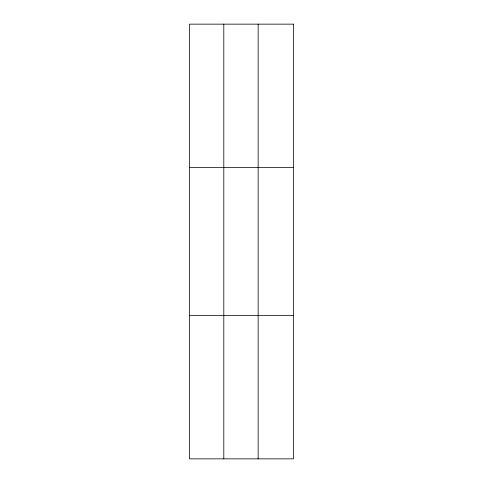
<?xml version="1.0" encoding="UTF-8"?>
<svg xmlns="http://www.w3.org/2000/svg" width="483" height="483" viewBox="0 0 483 483"><rect width="100%" height="100%" fill="white"/><g stroke="black" fill="none" stroke-linecap="round" stroke-linejoin="round"><path stroke-width="0.72" d="M189.463 167.601L293.537 167.601M189.463 315.399L293.537 315.399M258.151 24.15L258.151 458.85M223.804 24.15L223.804 458.85M293.537 24.15L293.537 458.85L189.463 458.85L189.463 24.15L293.537 24.15"/></g></svg>
